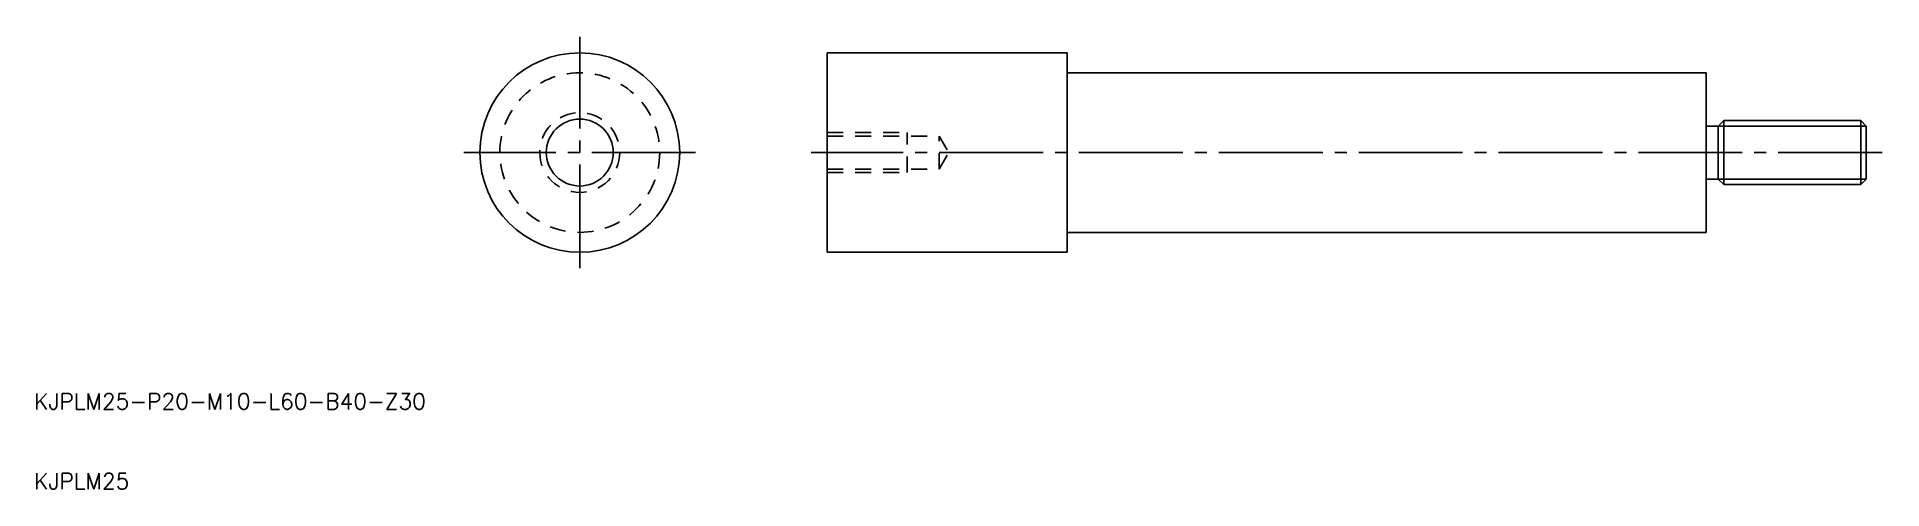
# Model space of a CAD drawing. Extents: x -89 to 141, y 178 to 235.
import ezdxf

# ---------------------------------------------------------------- set-up
doc = ezdxf.new("R2010")
doc.units = 0
doc.linetypes.add('CENTER', pattern=[17.5, 13, -1.5, 1.5, -1.5])
doc.linetypes.add('DASHED', pattern=[3.5, 2, -1.5])
doc.layers.get('0').update_dxf_attribs({"linetype": 'CONTINUOUS'})
doc.layers.add('CENTER', color=1, linetype='CENTER')
doc.styles.get("Standard").update_dxf_attribs({"font": 'txt.shx', "bigfont": '@extfont2.shx'})

msp = doc.modelspace()

# ---------------------------------------------------------------- linework, layer by layer
for p, q in [((9.49, 207.78), (9.49, 232.78)), ((39.49, 232.78), (9.49, 232.78)), ((39.49, 207.78), (39.49, 232.78)), ((119.49, 230.28), (39.49, 230.28)), ((119.49, 210.28), (119.49, 230.28)), ((121.67, 224.28), (121.67, 216.28)), ((138.81, 224.28), (138.81, 216.28)), ((120.99, 223.61), (119.49, 223.61)), ((120.99, 223.61), (120.99, 216.96)), ((139.49, 223.61), (139.49, 216.96)), ((120.99, 216.96), (119.49, 216.96)), ((119.49, 210.28), (39.49, 210.28)), ((39.49, 207.78), (9.49, 207.78))]:
    msp.add_line(p, q)
at = {"color": 7, "linetype": 'CONTINUOUS'}
for p, q in [((121.67, 224.28), (120.99, 223.61)), ((121.67, 224.28), (138.81, 224.28)), ((138.81, 224.28), (139.49, 223.61)), ((121.67, 216.28), (120.99, 216.96)), ((121.67, 216.28), (138.81, 216.28)), ((138.81, 216.28), (139.49, 216.96))]:
    msp.add_line(p, q, dxfattribs=at)
at = {"color": 3, "linetype": 'DASHED'}
for p, q in [((9.49, 222.78), (19.49, 222.78)), ((9.49, 222.35), (23.49, 222.35)), ((19.49, 217.78), (19.49, 222.78)), ((23.49, 218.22), (23.49, 222.35)), ((23.49, 222.35), (24.68, 220.28)), ((23.49, 218.22), (24.68, 220.28)), ((9.49, 218.22), (23.49, 218.22)), ((9.49, 217.78), (19.49, 217.78))]:
    msp.add_line(p, q, dxfattribs=at)
at = {"color": 3}
for p, q in [((120.99, 223.61), (139.49, 223.61)), ((120.99, 216.96), (139.49, 216.96))]:
    msp.add_line(p, q, dxfattribs=at)
for radius in [12.5, 4.19]:
    msp.add_circle((-21.48, 220.28), radius)
at = {"color": 3, "linetype": 'DASHED'}
for radius in [10, 5]:
    msp.add_circle((-21.48, 220.28), radius, dxfattribs=at)
at = {"layer": 'CENTER', "color": 1, "linetype": 'CENTER'}
for p, q in [((-21.48, 205.78), (-21.48, 234.78)), ((-6.98, 220.28), (-35.98, 220.28)), ((141.49, 220.28), (7.49, 220.28))]:
    msp.add_line(p, q, dxfattribs=at)

# ---------------------------------------------------------------- texts
for s, p in [('KJPLM25-P20-M10-L60-B40-Z30', (-89.76, 188.1)), ('KJPLM25', (-89.76, 178.1))]:
    msp.add_text(s, height=2).set_placement(p)

doc.saveas('drawing.dxf')
